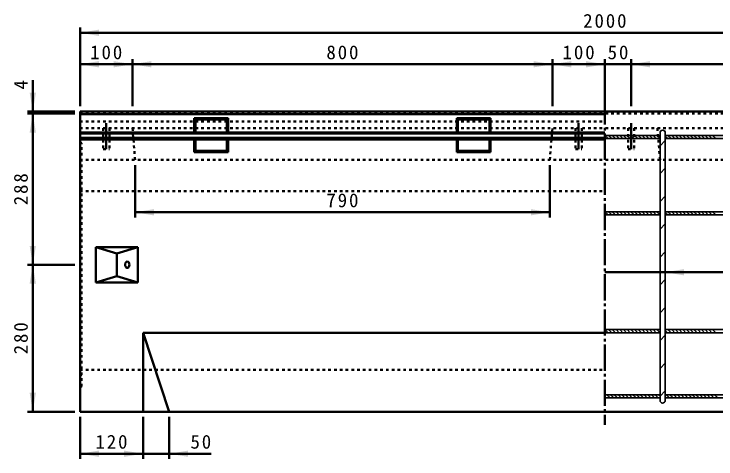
# Model space of a CAD drawing. Units: millimetres, scale not verified. Extents: x 100 to 4105, y 100 to 2870.
# Drawn here: x 1809 to 3146, y 919 to 1767 of the extents above; entities that cross this region are included whole.
import ezdxf
from ezdxf.enums import TextEntityAlignment as Align

# ---------------------------------------------------------------- set-up
doc = ezdxf.new("R2010")
doc.units = ezdxf.units.MM
doc.header["$LTSCALE"] = 5
doc.linetypes.add('USER1', pattern=[2.2, 1, -1.2])
doc.linetypes.add('USER2', pattern=[13.4, 10, -1.2, 1, -1.2])
doc.layers.add('V-nasSTD', color=7, linetype='Continuous', lineweight=35)
doc.styles.add('ＭＳ ゴシック', font='')
doc.styles.get('ＭＳ ゴシック').set_extended_font_data('MS Gothic')

msp = doc.modelspace()

# ---------------------------------------------------------------- hatches: boundary and pattern name
at = {"layer": 'V-nasSTD'}
for points in [[(1970.35, 1737.38), (1934.35, 1731.38), (1970.35, 1725.38)], [(1970.35, 1677.38), (1934.35, 1671.38), (1970.35, 1665.38)], [(1998.35, 1665.38), (2034.35, 1671.38), (1998.35, 1677.38)], [(2070.35, 1677.38), (2034.35, 1671.38), (2070.35, 1665.38)], [(2798.35, 1665.38), (2834.35, 1671.38), (2798.35, 1677.38)], [(2870.35, 1677.38), (2834.35, 1671.38), (2870.35, 1665.38)], [(2898.35, 1665.38), (2934.35, 1671.38), (2898.35, 1677.38)], [(3020.35, 1677.38), (2984.35, 1671.38), (3020.35, 1665.38)], [(1838.35, 1617.38), (1844.35, 1581.38), (1850.35, 1617.38)], [(1850.35, 1541.38), (1844.35, 1577.38), (1838.35, 1541.38)], [(2075.35, 1395.38), (2039.35, 1389.38), (2075.35, 1383.38)], [(2793.35, 1383.38), (2829.35, 1389.38), (2793.35, 1395.38)], [(1838.35, 1325.38), (1844.35, 1289.38), (1850.35, 1325.38)], [(1850.35, 1253.38), (1844.35, 1289.38), (1838.35, 1253.38)], [(3085.35, 1281.103), (3049.35, 1275.103), (3085.35, 1269.103)], [(1838.35, 1045.38), (1844.35, 1009.38), (1850.35, 1045.38)], [(1970.35, 935.38), (1934.35, 929.38), (1970.35, 923.38)], [(2018.35, 923.38), (2054.35, 929.38), (2018.35, 935.38)], [(2140.35, 935.38), (2104.35, 929.38), (2140.35, 923.38)]]:
    msp.add_hatch(color=256, dxfattribs=at).paths.add_polyline_path(points)

# ---------------------------------------------------------------- linework, layer by layer
at = {"layer": 'V-nasSTD', "lineweight": 50}
for p, q in [((1934.35, 1591.38), (1934.35, 1741.38)), ((1934.35, 1731.38), (3934.35, 1731.38)), ((2034.35, 1591.38), (2034.35, 1681.38)), ((2834.35, 1591.38), (2834.35, 1681.38)), ((2934.35, 1591.38), (2934.35, 1681.38)), ((2984.35, 1591.38), (2984.35, 1681.38)), ((1934.35, 1671.38), (2034.35, 1671.38)), ((2034.35, 1671.38), (2834.35, 1671.38)), ((2834.35, 1671.38), (2934.35, 1671.38)), ((2934.35, 1671.38), (2984.35, 1671.38)), ((2984.35, 1671.38), (3884.35, 1671.38)), ((1844.35, 1641.38), (1844.35, 1581.38)), ((1924.35, 1581.38), (1834.35, 1581.38)), ((1844.35, 1577.38), (1844.35, 1581.38)), ((1934.35, 1581.38), (1934.35, 1009.38)), ((1934.35, 1581.38), (3934.35, 1581.38)), ((1924.35, 1577.38), (1834.35, 1577.38)), ((1844.35, 1289.38), (1844.35, 1577.38)), ((1934.35, 1576.38), (2934.35, 1576.38)), ((2152.05, 1568.68), (2216.65, 1568.68)), ((2152.05, 1568.68), (2154.35, 1566.38)), ((2152.05, 1568.68), (2152.05, 1541.395)), ((2154.35, 1566.38), (2214.35, 1566.38)), ((2154.35, 1566.38), (2154.35, 1541.395)), ((2214.35, 1566.38), (2216.65, 1568.68)), ((2214.35, 1566.38), (2214.35, 1541.395)), ((2216.65, 1568.68), (2216.65, 1541.395)), ((2652.05, 1568.68), (2716.65, 1568.68)), ((2652.05, 1568.68), (2654.35, 1566.38)), ((2652.05, 1568.68), (2652.05, 1541.395)), ((2654.35, 1566.38), (2714.35, 1566.38)), ((2654.35, 1566.38), (2654.35, 1541.395)), ((2714.35, 1566.38), (2716.65, 1568.68)), ((2714.35, 1566.38), (2714.35, 1541.395)), ((2716.65, 1568.68), (2716.65, 1541.395)), ((1934.35, 1541.395), (2934.35, 1541.395)), ((1934.35, 1539.38), (2934.35, 1539.38)), ((1934.35, 1531.38), (2934.35, 1531.38)), ((1934.35, 1528.022), (2934.35, 1528.022)), ((2152.05, 1528.022), (2152.05, 1504.08)), ((2154.35, 1528.022), (2154.35, 1506.38)), ((2214.35, 1528.022), (2214.35, 1506.38)), ((2216.65, 1528.022), (2216.65, 1504.08)), ((2652.05, 1528.022), (2652.05, 1504.08)), ((2654.35, 1528.022), (2654.35, 1506.38)), ((2714.35, 1528.022), (2714.35, 1506.38)), ((2716.65, 1528.022), (2716.65, 1504.08)), ((2152.05, 1504.08), (2154.35, 1506.38)), ((2152.05, 1504.08), (2216.65, 1504.08)), ((2154.35, 1506.38), (2214.35, 1506.38)), ((2214.35, 1506.38), (2216.65, 1504.08)), ((2652.05, 1504.08), (2654.35, 1506.38)), ((2652.05, 1504.08), (2716.65, 1504.08)), ((2654.35, 1506.38), (2714.35, 1506.38)), ((2714.35, 1506.38), (2716.65, 1504.08)), ((2039.35, 1479.38), (2039.35, 1379.38)), ((2829.35, 1479.38), (2829.35, 1379.38)), ((2039.35, 1389.38), (2829.35, 1389.38)), ((1964.35, 1322.88), (1964.35, 1255.88)), ((1964.35, 1322.88), (2044.35, 1322.88)), ((1964.35, 1322.88), (2004.35, 1310.88)), ((2004.35, 1310.88), (2044.35, 1322.88)), ((2004.35, 1310.88), (2004.35, 1267.88)), ((2044.35, 1322.88), (2044.35, 1255.88)), ((1924.35, 1289.38), (1834.35, 1289.38)), ((1844.35, 1009.38), (1844.35, 1289.38)), ((4037.35, 1275.103), (2934.35, 1275.103)), ((1964.35, 1255.88), (2004.35, 1267.88)), ((2004.35, 1267.88), (2044.35, 1255.88)), ((1964.35, 1255.88), (2044.35, 1255.88)), ((2054.35, 1159.38), (2054.35, 1009.38)), ((2054.35, 1159.38), (2104.35, 1009.38)), ((2054.35, 1159.38), (2934.35, 1159.38)), ((1924.35, 1009.38), (1834.35, 1009.38)), ((1934.35, 1009.38), (3934.35, 1009.38)), ((1934.35, 999.38), (1934.35, 919.38)), ((2054.35, 999.38), (2054.35, 919.38)), ((2104.35, 999.38), (2104.35, 919.38)), ((1934.35, 929.38), (2054.35, 929.38)), ((2054.35, 929.38), (2104.35, 929.38)), ((2184.35, 929.38), (2104.35, 929.38))]:
    msp.add_line(p, q, dxfattribs=at)
at = {"layer": 'V-nasSTD', "linetype": 'USER2', "lineweight": 50}
for p, q in [((2934.35, 1606.38), (2934.35, 984.38)), ((1984.35, 1559.38), (1984.35, 1509.38)), ((2884.35, 1559.38), (2884.35, 1509.38)), ((2984.35, 1559.38), (2984.35, 1509.38))]:
    msp.add_line(p, q, dxfattribs=at)
at = {"layer": 'V-nasSTD', "linetype": 'USER1', "lineweight": 50}
for p, q in [((1934.35, 1577.38), (3934.35, 1577.38)), ((1934.35, 1562.38), (2934.35, 1562.38)), ((1934.35, 1549.38), (3934.35, 1549.38)), ((1978.35, 1549.38), (1978.35, 1509.38)), ((1990.35, 1549.38), (1990.35, 1509.38)), ((2034.35, 1549.38), (2039.35, 1489.38)), ((2829.35, 1489.38), (2834.35, 1549.38)), ((2878.35, 1549.38), (2878.35, 1509.38)), ((2890.35, 1549.38), (2890.35, 1509.38)), ((2978.35, 1549.38), (2978.35, 1509.38)), ((2990.35, 1549.38), (2990.35, 1509.38)), ((3034.35, 1549.38), (3039.35, 1489.38)), ((1937.35, 1521.38), (1934.35, 1523.38)), ((1937.35, 1057.38), (1937.35, 1521.38)), ((1934.35, 1499.38), (1937.35, 1501.38)), ((1978.35, 1509.38), (1990.35, 1509.38)), ((2878.35, 1509.38), (2890.35, 1509.38)), ((2978.35, 1509.38), (2990.35, 1509.38)), ((1934.35, 1489.38), (3934.35, 1489.38)), ((1934.35, 1429.38), (2934.35, 1429.38)), ((1934.35, 1089.38), (2934.35, 1089.38)), ((1934.35, 1079.38), (1937.35, 1077.38)), ((1937.35, 1057.38), (1934.35, 1055.38))]:
    msp.add_line(p, q, dxfattribs=at)
at = {"layer": 'V-nasSTD'}
for p, q in [((3039.35, 1030.88), (3039.35, 1540.88)), ((3049.35, 1540.88), (3049.35, 1030.88)), ((2934.35, 1535.88), (3039.35, 1535.88)), ((2934.35, 1535.864), (2940.334, 1529.88)), ((2934.35, 1529.88), (3039.35, 1529.88)), ((2941.405, 1535.88), (2947.405, 1529.88)), ((2948.476, 1535.88), (2954.476, 1529.88)), ((2955.547, 1535.88), (2961.547, 1529.88)), ((2962.618, 1535.88), (2968.618, 1529.88)), ((2969.689, 1535.88), (2975.689, 1529.88)), ((2976.76, 1535.88), (2982.76, 1529.88)), ((2983.831, 1535.88), (2989.831, 1529.88)), ((2990.902, 1535.88), (2996.902, 1529.88)), ((2997.973, 1535.88), (3003.973, 1529.88)), ((3005.045, 1535.88), (3011.045, 1529.88)), ((3012.116, 1535.88), (3018.116, 1529.88)), ((3019.187, 1535.88), (3025.187, 1529.88)), ((3026.258, 1535.88), (3032.258, 1529.88)), ((3033.329, 1535.88), (3039.329, 1529.88)), ((3039.35, 1516.228), (3049.35, 1526.228)), ((3049.35, 1535.88), (3319.35, 1535.88)), ((3049.35, 1534.001), (3053.471, 1529.88)), ((3049.35, 1529.88), (3319.35, 1529.88)), ((3054.542, 1535.88), (3060.542, 1529.88)), ((3061.613, 1535.88), (3067.613, 1529.88)), ((3068.684, 1535.88), (3074.684, 1529.88)), ((3075.755, 1535.88), (3081.755, 1529.88)), ((3082.826, 1535.88), (3088.826, 1529.88)), ((3089.897, 1535.88), (3095.897, 1529.88)), ((3096.968, 1535.88), (3102.968, 1529.88)), ((3104.039, 1535.88), (3110.039, 1529.88)), ((3111.111, 1535.88), (3117.111, 1529.88)), ((3118.182, 1535.88), (3124.182, 1529.88)), ((3125.253, 1535.88), (3131.253, 1529.88)), ((3132.324, 1535.88), (3138.324, 1529.88)), ((3139.395, 1535.88), (3145.395, 1529.88)), ((3039.35, 1463.195), (3049.35, 1473.195)), ((3039.35, 1410.162), (3049.35, 1420.162)), ((2934.35, 1390.326), (3039.35, 1390.326)), ((2934.35, 1390.309), (2940.334, 1384.326)), ((2934.35, 1384.326), (3039.35, 1384.326)), ((2941.405, 1390.326), (2947.405, 1384.326)), ((2948.476, 1390.326), (2954.476, 1384.326)), ((2955.547, 1390.326), (2961.547, 1384.326)), ((2962.618, 1390.326), (2968.618, 1384.326)), ((2969.689, 1390.326), (2975.689, 1384.326)), ((2976.76, 1390.326), (2982.76, 1384.326)), ((2983.831, 1390.326), (2989.831, 1384.326)), ((2990.902, 1390.326), (2996.902, 1384.326)), ((2997.973, 1390.326), (3003.973, 1384.326)), ((3005.045, 1390.326), (3011.045, 1384.326)), ((3012.116, 1390.326), (3018.116, 1384.326)), ((3019.187, 1390.326), (3025.187, 1384.326)), ((3026.258, 1390.326), (3032.258, 1384.326)), ((3033.329, 1390.326), (3039.329, 1384.326)), ((3049.35, 1390.326), (3319.35, 1390.326)), ((3049.35, 1388.447), (3053.471, 1384.326)), ((3049.35, 1384.326), (3319.35, 1384.326)), ((3054.542, 1390.326), (3060.542, 1384.326)), ((3061.613, 1390.326), (3067.613, 1384.326)), ((3068.684, 1390.326), (3074.684, 1384.326)), ((3075.755, 1390.326), (3081.755, 1384.326)), ((3082.826, 1390.326), (3088.826, 1384.326)), ((3089.897, 1390.326), (3095.897, 1384.326)), ((3096.968, 1390.326), (3102.968, 1384.326)), ((3104.039, 1390.326), (3110.039, 1384.326)), ((3111.111, 1390.326), (3117.111, 1384.326)), ((3118.182, 1390.326), (3124.182, 1384.326)), ((3125.253, 1390.326), (3131.253, 1384.326)), ((3132.324, 1390.326), (3138.324, 1384.326)), ((3139.395, 1390.326), (3145.395, 1384.326)), ((3039.35, 1357.129), (3049.35, 1367.129)), ((3039.35, 1304.096), (3049.35, 1314.096)), ((3039.35, 1251.063), (3049.35, 1261.063)), ((3039.35, 1198.03), (3049.35, 1208.03)), ((2934.35, 1165.88), (3039.35, 1165.88)), ((2934.35, 1165.864), (2940.334, 1159.88)), ((2941.405, 1165.88), (2947.405, 1159.88)), ((2948.476, 1165.88), (2954.476, 1159.88)), ((2955.547, 1165.88), (2961.547, 1159.88)), ((2962.618, 1165.88), (2968.618, 1159.88)), ((2969.689, 1165.88), (2975.689, 1159.88)), ((2976.76, 1165.88), (2982.76, 1159.88)), ((2983.831, 1165.88), (2989.831, 1159.88)), ((2990.902, 1165.88), (2996.902, 1159.88)), ((2997.973, 1165.88), (3003.973, 1159.88)), ((3005.045, 1165.88), (3011.045, 1159.88)), ((3012.116, 1165.88), (3018.116, 1159.88)), ((3019.187, 1165.88), (3025.187, 1159.88)), ((3026.258, 1165.88), (3032.258, 1159.88)), ((3033.329, 1165.88), (3039.329, 1159.88)), ((3049.35, 1165.88), (3319.35, 1165.88)), ((3049.35, 1164.001), (3053.471, 1159.88)), ((3054.542, 1165.88), (3060.542, 1159.88)), ((3061.613, 1165.88), (3067.613, 1159.88)), ((3068.684, 1165.88), (3074.684, 1159.88)), ((3075.755, 1165.88), (3081.755, 1159.88)), ((3082.826, 1165.88), (3088.826, 1159.88)), ((3089.897, 1165.88), (3095.897, 1159.88)), ((3096.968, 1165.88), (3102.968, 1159.88)), ((3104.039, 1165.88), (3110.039, 1159.88)), ((3111.111, 1165.88), (3117.111, 1159.88)), ((3118.182, 1165.88), (3124.182, 1159.88)), ((3125.253, 1165.88), (3131.253, 1159.88)), ((3132.324, 1165.88), (3138.324, 1159.88)), ((3139.395, 1165.88), (3145.395, 1159.88)), ((2934.35, 1159.88), (3039.35, 1159.88)), ((3039.35, 1144.997), (3049.35, 1154.997)), ((3049.35, 1159.88), (3319.35, 1159.88)), ((3039.35, 1091.964), (3049.35, 1101.964)), ((3039.35, 1038.931), (3049.35, 1048.931)), ((2934.35, 1041.88), (3039.35, 1041.88)), ((2934.35, 1038.585), (2937.055, 1035.88)), ((2934.35, 1035.88), (3039.35, 1035.88)), ((2938.126, 1041.88), (2944.126, 1035.88)), ((2945.197, 1041.88), (2951.197, 1035.88)), ((2952.268, 1041.88), (2958.268, 1035.88)), ((2959.339, 1041.88), (2965.339, 1035.88)), ((2966.41, 1041.88), (2972.41, 1035.88)), ((2973.481, 1041.88), (2979.481, 1035.88)), ((2980.552, 1041.88), (2986.552, 1035.88)), ((2987.623, 1041.88), (2993.623, 1035.88)), ((2994.694, 1041.88), (3000.694, 1035.88)), ((3001.765, 1041.88), (3007.765, 1035.88)), ((3008.836, 1041.88), (3014.836, 1035.88)), ((3015.907, 1041.88), (3021.907, 1035.88)), ((3022.978, 1041.88), (3028.978, 1035.88)), ((3030.05, 1041.88), (3036.05, 1035.88)), ((3037.121, 1041.88), (3039.35, 1039.651)), ((3049.35, 1041.88), (3319.35, 1041.88)), ((3049.35, 1036.722), (3050.192, 1035.88)), ((3049.35, 1035.88), (3319.35, 1035.88)), ((3051.263, 1041.88), (3057.263, 1035.88)), ((3058.334, 1041.88), (3064.334, 1035.88)), ((3065.405, 1041.88), (3071.405, 1035.88)), ((3072.476, 1041.88), (3078.476, 1035.88)), ((3079.547, 1041.88), (3085.547, 1035.88)), ((3086.618, 1041.88), (3092.618, 1035.88)), ((3093.689, 1041.88), (3099.689, 1035.88)), ((3100.76, 1041.88), (3106.76, 1035.88)), ((3107.831, 1041.88), (3113.831, 1035.88)), ((3114.902, 1041.88), (3120.902, 1035.88)), ((3121.973, 1041.88), (3127.973, 1035.88)), ((3129.045, 1041.88), (3135.045, 1035.88)), ((3136.116, 1041.88), (3142.116, 1035.88)), ((3143.187, 1041.88), (3149.187, 1035.88))]:
    msp.add_line(p, q, dxfattribs=at)
for centre, start, end in [((3044.35, 1540.88), 0, 180), ((3044.35, 1030.88), 180, 0)]:
    msp.add_arc(centre, 5, start, end, dxfattribs=at)
at = {"layer": 'V-nasSTD', "lineweight": 50}
msp.add_ellipse((2024.35, 1289.38), major_axis=(0, 6), ratio=0.707107, dxfattribs=at)

# ---------------------------------------------------------------- texts
at = {"layer": 'V-nasSTD', "style": 'ＭＳ ゴシック'}
msp.add_text('4', height=26.39, rotation=90, dxfattribs=at).set_placement((1808.35, 1623.38), align=Align.TOP_LEFT)
at = {"layer": 'V-nasSTD', "char_height": 26.39, "attachment_point": 1, "style": 'ＭＳ ゴシック'}
for s, insert in [('\\T1.2;2000', (2892.95, 1767.38)), ('\\T1.2;100', (1953.75, 1707.38)), ('\\T1.2;800', (2403.75, 1707.38)), ('\\T1.2;100', (2853.75, 1707.38)), ('\\T1.2;50', (2939.55, 1707.38)), ('\\T1.2;790', (2403.75, 1425.38)), ('\\T1.2;120', (1963.75, 965.38)), ('\\T1.2;50', (2144.75, 965.377))]:
    msp.add_mtext(s, dxfattribs=dict(at, insert=insert))
at = {"layer": 'V-nasSTD', "char_height": 26.39, "attachment_point": 1, "rotation": 90, "style": 'ＭＳ ゴシック'}
for s, insert in [('\\T1.2;288', (1808.35, 1402.78)), ('\\T1.2;280', (1808.35, 1118.78))]:
    msp.add_mtext(s, dxfattribs=dict(at, insert=insert))

doc.saveas('drawing.dxf')
